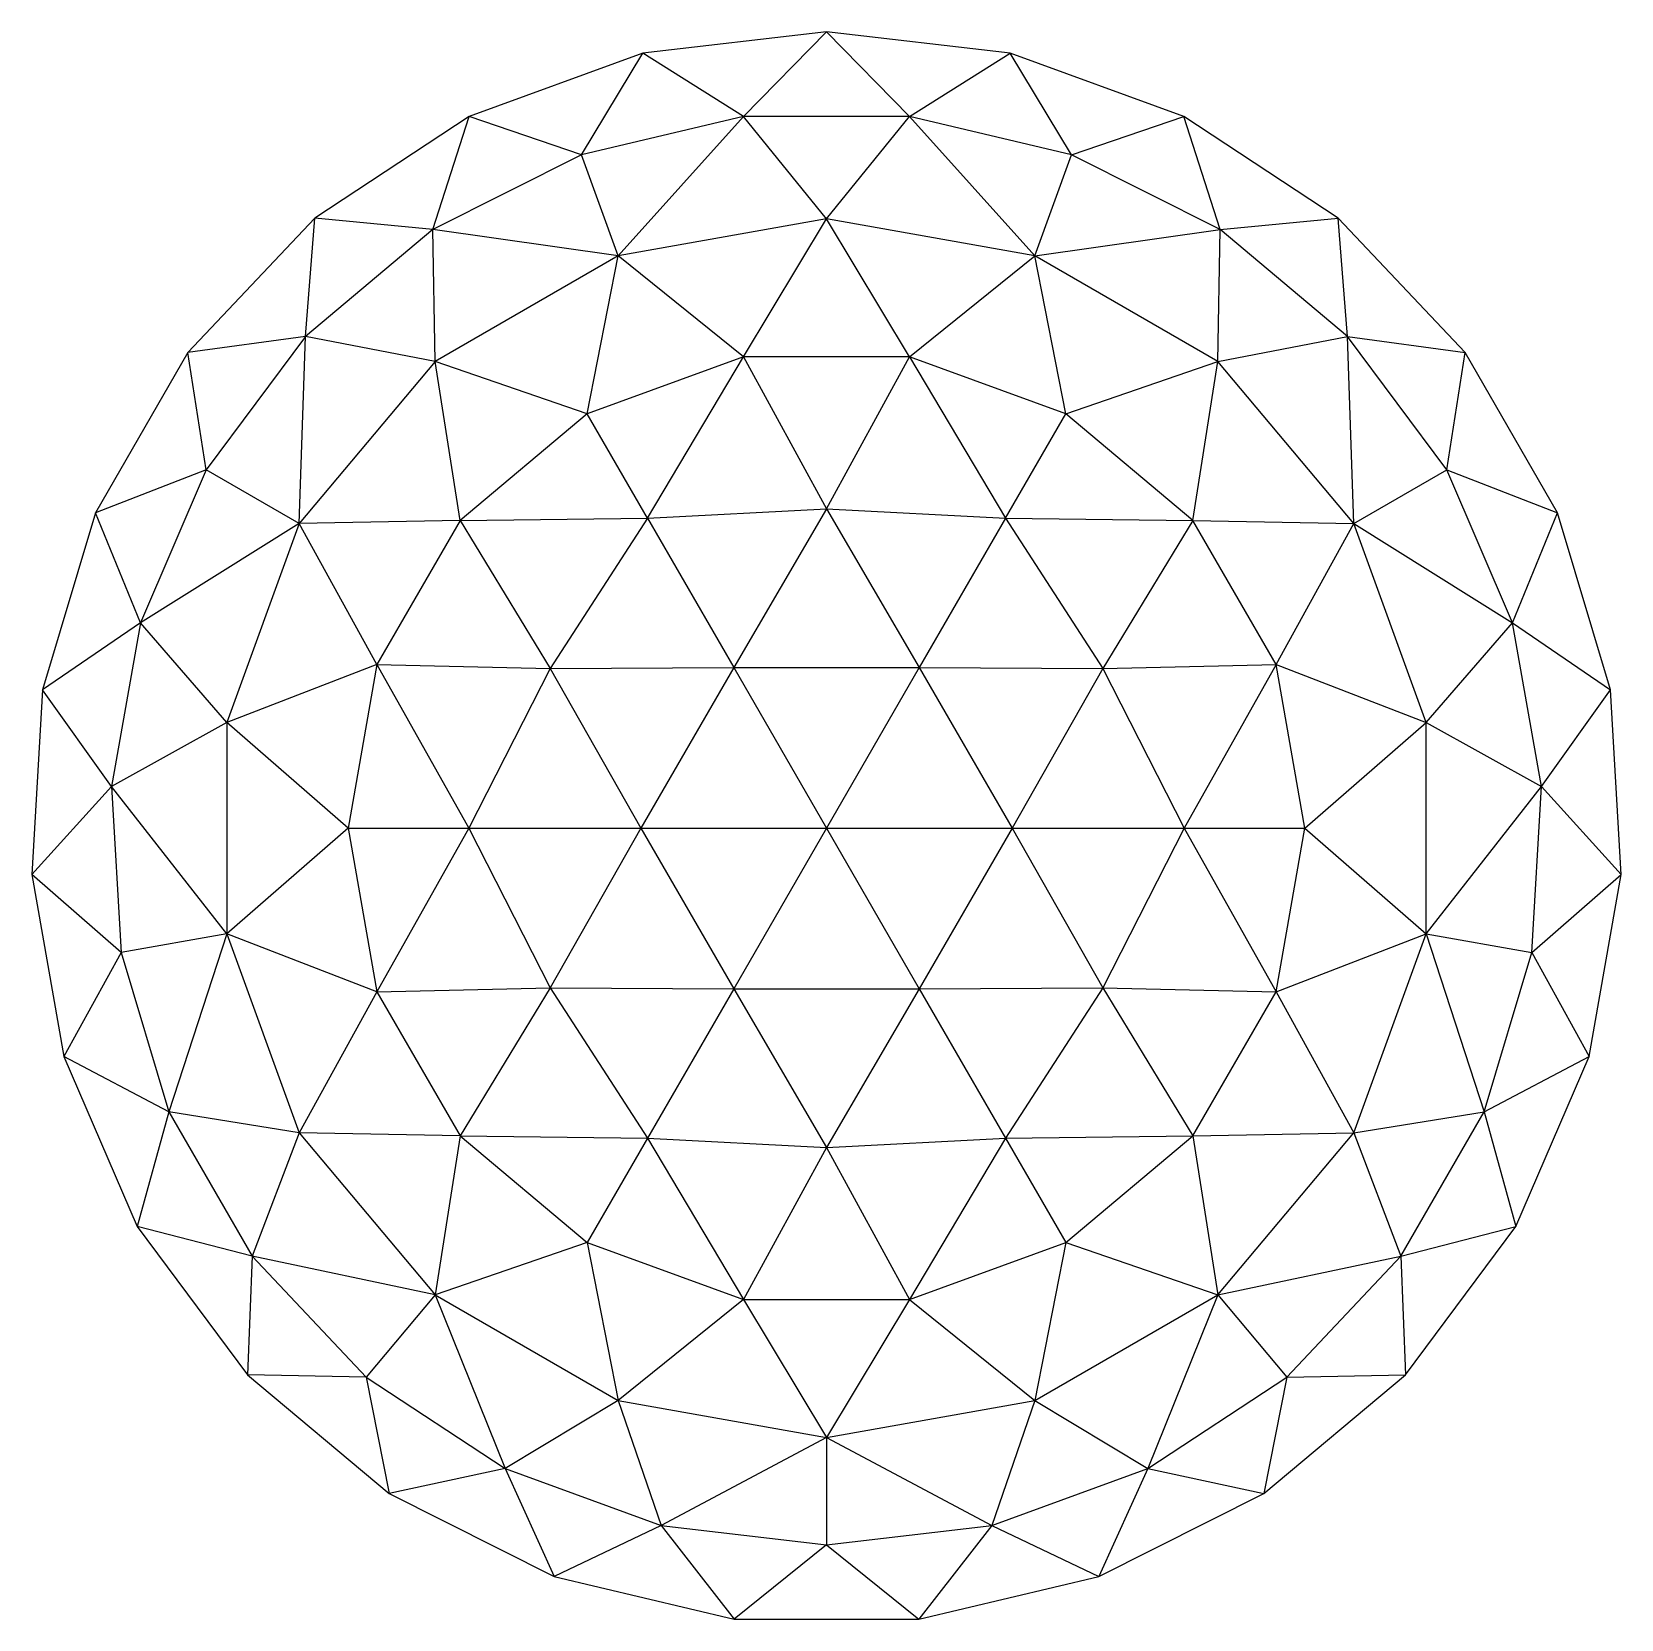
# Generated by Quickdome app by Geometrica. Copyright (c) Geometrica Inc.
# Model space of a CAD drawing. Header units: millimetres. Extents: x -19966 to 19966, y -19865 to 20000.
import ezdxf

# ---------------------------------------------------------------- set-up
doc = ezdxf.new("R2010")
doc.units = ezdxf.units.MM

msp = doc.modelspace()

# ---------------------------------------------------------------- linework, layer by layer
at = {"layer": 'cap'}
for p, q in [((-4494.137829, 7784.075056, 11381.010306), (-2086.991362, 11835.916167, 9694.423044)), ((-2086.991362, 11835.916167, 9694.423044), (0, 8018.885367, 11794.804234)), ((0, 8018.885367, 11794.804234), (2086.991362, 11835.916167, 9694.423044)), ((2086.991362, 11835.916167, 9694.423044), (4494.137829, 7784.075056, 11381.010306)), ((-4494.137829, 7784.075056, 11381.010306), (0, 8018.885367, 11794.804234)), ((0, 8018.885367, 11794.804234), (-2331.209487, 4037.773275, 12825.73786)), ((0, 8018.885367, 11794.804234), (4494.137829, 7784.075056, 11381.010306)), ((0, 8018.885367, 11794.804234), (2331.209487, 4037.773275, 12825.73786)), ((-9206.708396, 7725.34562, 9694.423044), (-4494.137829, 7784.075056, 11381.010306)), ((-9206.708396, 7725.34562, 9694.423044), (-6944.558438, 4009.442684, 11794.804234)), ((-4494.137829, 7784.075056, 11381.010306), (-6944.558438, 4009.442684, 11794.804234)), ((4494.137829, 7784.075056, 11381.010306), (9206.708396, 7725.34562, 9694.423044)), ((4494.137829, 7784.075056, 11381.010306), (6944.558438, 4009.442684, 11794.804234)), ((9206.708396, 7725.34562, 9694.423044), (6944.558438, 4009.442684, 11794.804234)), ((-11293.699758, 4110.570547, 9694.423044), (-6944.558438, 4009.442684, 11794.804234)), ((-11293.699758, 4110.570547, 9694.423044), (-8988.275658, 0, 11381.010306)), ((-6944.558438, 4009.442684, 11794.804234), (-8988.275658, 0, 11381.010306)), ((-6944.558438, 4009.442684, 11794.804234), (-2331.209487, 4037.773275, 12825.73786)), ((-6944.558438, 4009.442684, 11794.804234), (-4662.418974, 0, 12825.73786)), ((-2331.209487, 4037.773275, 12825.73786), (-4662.418974, 0, 12825.73786)), ((-2331.209487, 4037.773275, 12825.73786), (2331.209487, 4037.773275, 12825.73786)), ((2331.209487, 4037.773275, 12825.73786), (6944.558438, 4009.442684, 11794.804234)), ((2331.209487, 4037.773275, 12825.73786), (4662.418974, 0, 12825.73786)), ((6944.558438, 4009.442684, 11794.804234), (4662.418974, 0, 12825.73786)), ((6944.558438, 4009.442684, 11794.804234), (11293.699758, 4110.570547, 9694.423044)), ((6944.558438, 4009.442684, 11794.804234), (8988.275658, 0, 11381.010306)), ((11293.699758, 4110.570547, 9694.423044), (8988.275658, 0, 11381.010306)), ((-8988.275658, 0, 11381.010306), (-11293.699758, -4110.570547, 9694.423044)), ((-8988.275658, 0, 11381.010306), (-6944.558438, -4009.442684, 11794.804234)), ((-4662.418974, 0, 12825.73786), (-6944.558438, -4009.442684, 11794.804234)), ((-4662.418974, 0, 12825.73786), (-2331.209487, -4037.773275, 12825.73786)), ((4662.418974, 0, 12825.73786), (2331.209487, -4037.773275, 12825.73786)), ((4662.418974, 0, 12825.73786), (6944.558438, -4009.442684, 11794.804234)), ((8988.275658, 0, 11381.010306), (6944.558438, -4009.442684, 11794.804234)), ((8988.275658, 0, 11381.010306), (11293.699758, -4110.570547, 9694.423044)), ((-11293.699758, -4110.570547, 9694.423044), (-6944.558438, -4009.442684, 11794.804234)), ((-6944.558438, -4009.442684, 11794.804234), (-9206.708396, -7725.34562, 9694.423044)), ((-6944.558438, -4009.442684, 11794.804234), (-2331.209487, -4037.773275, 12825.73786)), ((-6944.558438, -4009.442684, 11794.804234), (-4494.137829, -7784.075056, 11381.010306)), ((-2331.209487, -4037.773275, 12825.73786), (2331.209487, -4037.773275, 12825.73786)), ((-2331.209487, -4037.773275, 12825.73786), (0, -8018.885367, 11794.804234)), ((2331.209487, -4037.773275, 12825.73786), (0, -8018.885367, 11794.804234)), ((2331.209487, -4037.773275, 12825.73786), (6944.558438, -4009.442684, 11794.804234)), ((6944.558438, -4009.442684, 11794.804234), (4494.137829, -7784.075056, 11381.010306)), ((6944.558438, -4009.442684, 11794.804234), (11293.699758, -4110.570547, 9694.423044)), ((6944.558438, -4009.442684, 11794.804234), (9206.708396, -7725.34562, 9694.423044)), ((-9206.708396, -7725.34562, 9694.423044), (-4494.137829, -7784.075056, 11381.010306)), ((-4494.137829, -7784.075056, 11381.010306), (0, -8018.885367, 11794.804234)), ((-4494.137829, -7784.075056, 11381.010306), (-2086.991362, -11835.916167, 9694.423044)), ((0, -8018.885367, 11794.804234), (4494.137829, -7784.075056, 11381.010306)), ((4494.137829, -7784.075056, 11381.010306), (2086.991362, -11835.916167, 9694.423044)), ((4494.137829, -7784.075056, 11381.010306), (9206.708396, -7725.34562, 9694.423044)), ((0, -8018.885367, 11794.804234), (-2086.991362, -11835.916167, 9694.423044)), ((0, -8018.885367, 11794.804234), (2086.991362, -11835.916167, 9694.423044))]:
    msp.add_line(p, q, dxfattribs=at)
at = {"layer": 'cap-boundary'}
for p, q in [((-2086.991362, 11835.916167, 9694.423044), (-6009.252126, 10408.329997, 9694.423044)), ((2086.991362, 11835.916167, 9694.423044), (-2086.991362, 11835.916167, 9694.423044)), ((6009.252126, 10408.329997, 9694.423044), (2086.991362, 11835.916167, 9694.423044)), ((-6009.252126, 10408.329997, 9694.423044), (-9206.708396, 7725.34562, 9694.423044)), ((9206.708396, 7725.34562, 9694.423044), (6009.252126, 10408.329997, 9694.423044)), ((-9206.708396, 7725.34562, 9694.423044), (-11293.699758, 4110.570547, 9694.423044)), ((11293.699758, 4110.570547, 9694.423044), (9206.708396, 7725.34562, 9694.423044)), ((-11293.699758, 4110.570547, 9694.423044), (-12018.504252, 0, 9694.423044)), ((12018.504252, 0, 9694.423044), (11293.699758, 4110.570547, 9694.423044)), ((-12018.504252, 0, 9694.423044), (-11293.699758, -4110.570547, 9694.423044)), ((11293.699758, -4110.570547, 9694.423044), (12018.504252, 0, 9694.423044)), ((-11293.699758, -4110.570547, 9694.423044), (-9206.708396, -7725.34562, 9694.423044)), ((9206.708396, -7725.34562, 9694.423044), (11293.699758, -4110.570547, 9694.423044)), ((-9206.708396, -7725.34562, 9694.423044), (-6009.252126, -10408.329997, 9694.423044)), ((6009.252126, -10408.329997, 9694.423044), (9206.708396, -7725.34562, 9694.423044)), ((-6009.252126, -10408.329997, 9694.423044), (-2086.991362, -11835.916167, 9694.423044)), ((2086.991362, -11835.916167, 9694.423044), (6009.252126, -10408.329997, 9694.423044)), ((-2086.991362, -11835.916167, 9694.423044), (2086.991362, -11835.916167, 9694.423044))]:
    msp.add_line(p, q, dxfattribs=at)
at = {"layer": 'cap-radial'}
for p, q in [((-4494.137829, 7784.075056, 11381.010306), (-6009.252126, 10408.329997, 9694.423044)), ((4494.137829, 7784.075056, 11381.010306), (6009.252126, 10408.329997, 9694.423044)), ((-4494.137829, 7784.075056, 11381.010306), (-2331.209487, 4037.773275, 12825.73786)), ((4494.137829, 7784.075056, 11381.010306), (2331.209487, 4037.773275, 12825.73786)), ((-2331.209487, 4037.773275, 12825.73786), (0, 0, 13333.333333)), ((2331.209487, 4037.773275, 12825.73786), (0, 0, 13333.333333)), ((-12018.504252, 0, 9694.423044), (-8988.275658, 0, 11381.010306)), ((-8988.275658, 0, 11381.010306), (-4662.418974, 0, 12825.73786)), ((-4662.418974, 0, 12825.73786), (0, 0, 13333.333333)), ((0, 0, 13333.333333), (-2331.209487, -4037.773275, 12825.73786)), ((0, 0, 13333.333333), (4662.418974, 0, 12825.73786)), ((0, 0, 13333.333333), (2331.209487, -4037.773275, 12825.73786)), ((4662.418974, 0, 12825.73786), (8988.275658, 0, 11381.010306)), ((8988.275658, 0, 11381.010306), (12018.504252, 0, 9694.423044)), ((-2331.209487, -4037.773275, 12825.73786), (-4494.137829, -7784.075056, 11381.010306)), ((2331.209487, -4037.773275, 12825.73786), (4494.137829, -7784.075056, 11381.010306)), ((-4494.137829, -7784.075056, 11381.010306), (-6009.252126, -10408.329997, 9694.423044)), ((4494.137829, -7784.075056, 11381.010306), (6009.252126, -10408.329997, 9694.423044))]:
    msp.add_line(p, q, dxfattribs=at)
at = {"layer": 'regular'}
for p, q in [((-2088.994711, 17872.491977, 3735.410432), (0, 20000)), ((2088.994711, 17872.491977, 3735.410432), (0, 20000)), ((-6154.365888, 16908.981308, 3735.410432), (-4612.317415, 19460.897412)), ((-2088.994711, 17872.491977, 3735.410432), (-4612.317415, 19460.897412)), ((2088.994711, 17872.491977, 3735.410432), (4612.317415, 19460.897412)), ((6154.365888, 16908.981308, 3735.410432), (4612.317415, 19460.897412)), ((-9887.953607, 15033.903081, 3735.410432), (-8975.983604, 17872.652806)), ((-6154.365888, 16908.981308, 3735.410432), (-8975.983604, 17872.652806)), ((-2088.994711, 17872.491977, 3735.410432), (-6154.365888, 16908.981308, 3735.410432)), ((2088.994711, 17872.491977, 3735.410432), (-2088.994711, 17872.491977, 3735.410432)), ((6154.365888, 16908.981308, 3735.410432), (2088.994711, 17872.491977, 3735.410432)), ((6154.365888, 16908.981308, 3735.410432), (8975.983604, 17872.652806)), ((9887.953607, 15033.903081, 3735.410432), (8975.983604, 17872.652806)), ((-6154.365888, 16908.981308, 3735.410432), (-9887.953607, 15033.903081, 3735.410432)), ((9887.953607, 15033.903081, 3735.410432), (6154.365888, 16908.981308, 3735.410432)), ((-13088.479187, 12348.343246, 3735.410432), (-12855.752194, 15320.888862)), ((-9887.953607, 15033.903081, 3735.410432), (-12855.752194, 15320.888862)), ((-2086.991362, 11835.916167, 9694.423044), (0, 15299.264448, 7008.666269)), ((2086.991362, 11835.916167, 9694.423044), (0, 15299.264448, 7008.666269)), ((9887.953607, 15033.903081, 3735.410432), (12855.752194, 15320.888862)), ((13088.479187, 12348.343246, 3735.410432), (12855.752194, 15320.888862)), ((-9887.953607, 15033.903081, 3735.410432), (-13088.479187, 12348.343246, 3735.410432)), ((13088.479187, 12348.343246, 3735.410432), (9887.953607, 15033.903081, 3735.410432)), ((-6009.252126, 10408.329997, 9694.423044), (-5232.656619, 14376.605906, 7008.666269)), ((-2086.991362, 11835.916167, 9694.423044), (-5232.656619, 14376.605906, 7008.666269)), ((2086.991362, 11835.916167, 9694.423044), (5232.656619, 14376.605906, 7008.666269)), ((6009.252126, 10408.329997, 9694.423044), (5232.656619, 14376.605906, 7008.666269)), ((-13088.479187, 12348.343246, 3735.410432), (-16042.463855, 11943.171834)), ((-13088.479187, 12348.343246, 3735.410432), (-15583.401467, 8997.081032, 3735.410432)), ((15583.401467, 8997.081032, 3735.410432), (13088.479187, 12348.343246, 3735.410432)), ((13088.479187, 12348.343246, 3735.410432), (16042.463855, 11943.171834)), ((-15583.401467, 8997.081032, 3735.410432), (-16042.463855, 11943.171834)), ((-6009.252126, 10408.329997, 9694.423044), (-9834.177625, 11719.916514, 7008.666269)), ((-9206.708396, 7725.34562, 9694.423044), (-9834.177625, 11719.916514, 7008.666269)), ((6009.252126, 10408.329997, 9694.423044), (9834.177625, 11719.916514, 7008.666269)), ((9206.708396, 7725.34562, 9694.423044), (9834.177625, 11719.916514, 7008.666269)), ((15583.401467, 8997.081032, 3735.410432), (16042.463855, 11943.171834)), ((-15583.401467, 8997.081032, 3735.410432), (-18364.322138, 7921.595321)), ((-15583.401467, 8997.081032, 3735.410432), (-17238.21854, 5160.78385, 3735.410432)), ((17238.21854, 5160.78385, 3735.410432), (15583.401467, 8997.081032, 3735.410432)), ((15583.401467, 8997.081032, 3735.410432), (18364.322138, 7921.595321)), ((-17238.21854, 5160.78385, 3735.410432), (-18364.322138, 7921.595321)), ((-9206.708396, 7725.34562, 9694.423044), (-13249.551671, 7649.632224, 7008.666269)), ((-11293.699758, 4110.570547, 9694.423044), (-13249.551671, 7649.632224, 7008.666269)), ((9206.708396, 7725.34562, 9694.423044), (13249.551671, 7649.632224, 7008.666269)), ((11293.699758, 4110.570547, 9694.423044), (13249.551671, 7649.632224, 7008.666269)), ((17238.21854, 5160.78385, 3735.410432), (18364.322138, 7921.595321)), ((-17238.21854, 5160.78385, 3735.410432), (-19696.15506, 3472.963553)), ((-17238.21854, 5160.78385, 3735.410432), (-17963.718789, 1046.267475, 3735.410432)), ((17963.718789, 1046.267475, 3735.410432), (17238.21854, 5160.78385, 3735.410432)), ((17238.21854, 5160.78385, 3735.410432), (19696.15506, 3472.963553)), ((-11293.699758, 4110.570547, 9694.423044), (-15066.834244, 2656.689391, 7008.666269)), ((11293.699758, 4110.570547, 9694.423044), (15066.834244, 2656.689391, 7008.666269)), ((-17963.718789, 1046.267475, 3735.410432), (-19696.15506, 3472.963553)), ((17963.718789, 1046.267475, 3735.410432), (19696.15506, 3472.963553)), ((-12018.504252, 0, 9694.423044), (-15066.834244, 2656.689391, 7008.666269)), ((12018.504252, 0, 9694.423044), (15066.834244, 2656.689391, 7008.666269)), ((-17963.718789, 1046.267475, 3735.410432), (-19966.163165, -1162.896578)), ((-17963.718789, 1046.267475, 3735.410432), (-17720.790309, -3124.653451, 3735.410432)), ((17720.790309, -3124.653451, 3735.410432), (17963.718789, 1046.267475, 3735.410432)), ((17963.718789, 1046.267475, 3735.410432), (19966.163165, -1162.896578)), ((-12018.504252, 0, 9694.423044), (-15066.834244, -2656.689391, 7008.666269)), ((12018.504252, 0, 9694.423044), (15066.834244, -2656.689391, 7008.666269)), ((-17720.790309, -3124.653451, 3735.410432), (-19966.163165, -1162.896578)), ((17720.790309, -3124.653451, 3735.410432), (19966.163165, -1162.896578)), ((-11293.699758, -4110.570547, 9694.423044), (-15066.834244, -2656.689391, 7008.666269)), ((11293.699758, -4110.570547, 9694.423044), (15066.834244, -2656.689391, 7008.666269)), ((-17720.790309, -3124.653451, 3735.410432), (-19159.790246, -5736.064654)), ((-17720.790309, -3124.653451, 3735.410432), (-16522.529436, -7127.1235, 3735.410432)), ((16522.529436, -7127.1235, 3735.410432), (17720.790309, -3124.653451, 3735.410432)), ((17720.790309, -3124.653451, 3735.410432), (19159.790246, -5736.064654)), ((-11293.699758, -4110.570547, 9694.423044), (-13249.551671, -7649.632224, 7008.666269)), ((11293.699758, -4110.570547, 9694.423044), (13249.551671, -7649.632224, 7008.666269)), ((-16522.529436, -7127.1235, 3735.410432), (-19159.790246, -5736.064654)), ((16522.529436, -7127.1235, 3735.410432), (19159.790246, -5736.064654)), ((-16522.529436, -7127.1235, 3735.410432), (-17320.508076, -10000)), ((-16522.529436, -7127.1235, 3735.410432), (-14433.534725, -10745.368477, 3735.410432)), ((14433.534725, -10745.368477, 3735.410432), (16522.529436, -7127.1235, 3735.410432)), ((16522.529436, -7127.1235, 3735.410432), (17320.508076, -10000)), ((-9206.708396, -7725.34562, 9694.423044), (-13249.551671, -7649.632224, 7008.666269)), ((-9206.708396, -7725.34562, 9694.423044), (-9834.177625, -11719.916514, 7008.666269)), ((9206.708396, -7725.34562, 9694.423044), (13249.551671, -7649.632224, 7008.666269)), ((9206.708396, -7725.34562, 9694.423044), (9834.177625, -11719.916514, 7008.666269)), ((-14433.534725, -10745.368477, 3735.410432), (-17320.508076, -10000)), ((14433.534725, -10745.368477, 3735.410432), (17320.508076, -10000)), ((-14433.534725, -10745.368477, 3735.410432), (-14547.472831, -13724.832757)), ((-14433.534725, -10745.368477, 3735.410432), (-11566.424421, -13784.327857, 3735.410432)), ((-6009.252126, -10408.329997, 9694.423044), (-9834.177625, -11719.916514, 7008.666269)), ((-6009.252126, -10408.329997, 9694.423044), (-5232.656619, -14376.605906, 7008.666269)), ((6009.252126, -10408.329997, 9694.423044), (5232.656619, -14376.605906, 7008.666269)), ((6009.252126, -10408.329997, 9694.423044), (9834.177625, -11719.916514, 7008.666269)), ((11566.424421, -13784.327857, 3735.410432), (14433.534725, -10745.368477, 3735.410432)), ((14433.534725, -10745.368477, 3735.410432), (14547.472831, -13724.832757)), ((-2086.991362, -11835.916167, 9694.423044), (-5232.656619, -14376.605906, 7008.666269)), ((-2086.991362, -11835.916167, 9694.423044), (0, -15299.264448, 7008.666269)), ((2086.991362, -11835.916167, 9694.423044), (0, -15299.264448, 7008.666269)), ((2086.991362, -11835.916167, 9694.423044), (5232.656619, -14376.605906, 7008.666269)), ((-11566.424421, -13784.327857, 3735.410432), (-14547.472831, -13724.832757)), ((-11566.424421, -13784.327857, 3735.410432), (-8075.765182, -16080.170555, 3735.410432)), ((-11566.424421, -13784.327857, 3735.410432), (-10990.179561, -16709.756228)), ((8075.765182, -16080.170555, 3735.410432), (11566.424421, -13784.327857, 3735.410432)), ((11566.424421, -13784.327857, 3735.410432), (10990.179561, -16709.756228)), ((11566.424421, -13784.327857, 3735.410432), (14547.472831, -13724.832757)), ((-8075.765182, -16080.170555, 3735.410432), (-10990.179561, -16709.756228)), ((-8075.765182, -16080.170555, 3735.410432), (-4149.739353, -17509.127096, 3735.410432)), ((-8075.765182, -16080.170555, 3735.410432), (-6840.402867, -18793.852416)), ((4149.739353, -17509.127096, 3735.410432), (8075.765182, -16080.170555, 3735.410432)), ((8075.765182, -16080.170555, 3735.410432), (6840.402867, -18793.852416)), ((8075.765182, -16080.170555, 3735.410432), (10990.179561, -16709.756228)), ((-4149.739353, -17509.127096, 3735.410432), (-6840.402867, -18793.852416)), ((-4149.739353, -17509.127096, 3735.410432), (0, -17994.162063, 3735.410432)), ((-4149.739353, -17509.127096, 3735.410432), (-2321.858283, -19864.767155)), ((0, -17994.162063, 3735.410432), (4149.739353, -17509.127096, 3735.410432)), ((4149.739353, -17509.127096, 3735.410432), (2321.858283, -19864.767155)), ((4149.739353, -17509.127096, 3735.410432), (6840.402867, -18793.852416)), ((0, -17994.162063, 3735.410432), (-2321.858283, -19864.767155)), ((0, -17994.162063, 3735.410432), (2321.858283, -19864.767155))]:
    msp.add_line(p, q, dxfattribs=at)
at = {"layer": 'shoulder'}
for p, q in [((0, 20000), (-4612.317415, 19460.897412)), ((4612.317415, 19460.897412), (0, 20000)), ((-4612.317415, 19460.897412), (-8975.983604, 17872.652806)), ((8975.983604, 17872.652806), (4612.317415, 19460.897412)), ((-8975.983604, 17872.652806), (-12855.752194, 15320.888862)), ((12855.752194, 15320.888862), (8975.983604, 17872.652806)), ((-12855.752194, 15320.888862), (-16042.463855, 11943.171834)), ((16042.463855, 11943.171834), (12855.752194, 15320.888862)), ((-16042.463855, 11943.171834), (-18364.322138, 7921.595321)), ((18364.322138, 7921.595321), (16042.463855, 11943.171834)), ((-18364.322138, 7921.595321), (-19696.15506, 3472.963553)), ((19696.15506, 3472.963553), (18364.322138, 7921.595321)), ((-19696.15506, 3472.963553), (-19966.163165, -1162.896578)), ((19966.163165, -1162.896578), (19696.15506, 3472.963553)), ((-19966.163165, -1162.896578), (-19159.790246, -5736.064654)), ((19159.790246, -5736.064654), (19966.163165, -1162.896578)), ((-19159.790246, -5736.064654), (-17320.508076, -10000)), ((17320.508076, -10000), (19159.790246, -5736.064654)), ((-17320.508076, -10000), (-14547.472831, -13724.832757)), ((14547.472831, -13724.832757), (17320.508076, -10000)), ((-14547.472831, -13724.832757), (-10990.179561, -16709.756228)), ((10990.179561, -16709.756228), (14547.472831, -13724.832757)), ((-10990.179561, -16709.756228), (-6840.402867, -18793.852416)), ((6840.402867, -18793.852416), (10990.179561, -16709.756228)), ((-6840.402867, -18793.852416), (-2321.858283, -19864.767155)), ((2321.858283, -19864.767155), (6840.402867, -18793.852416)), ((-2321.858283, -19864.767155), (2321.858283, -19864.767155))]:
    msp.add_line(p, q, dxfattribs=at)
at = {"layer": 'transition-3_2'}
for p, q in [((-5232.656619, 14376.605906, 7008.666269), (-2088.994711, 17872.491977, 3735.410432)), ((0, 15299.264448, 7008.666269), (-2088.994711, 17872.491977, 3735.410432)), ((0, 15299.264448, 7008.666269), (2088.994711, 17872.491977, 3735.410432)), ((5232.656619, 14376.605906, 7008.666269), (2088.994711, 17872.491977, 3735.410432)), ((-5232.656619, 14376.605906, 7008.666269), (-6154.365888, 16908.981308, 3735.410432)), ((5232.656619, 14376.605906, 7008.666269), (6154.365888, 16908.981308, 3735.410432)), ((0, 15299.264448, 7008.666269), (-5232.656619, 14376.605906, 7008.666269)), ((5232.656619, 14376.605906, 7008.666269), (0, 15299.264448, 7008.666269)), ((-5232.656619, 14376.605906, 7008.666269), (-9887.953607, 15033.903081, 3735.410432)), ((-9834.177625, 11719.916514, 7008.666269), (-9887.953607, 15033.903081, 3735.410432)), ((5232.656619, 14376.605906, 7008.666269), (9887.953607, 15033.903081, 3735.410432)), ((9834.177625, 11719.916514, 7008.666269), (9887.953607, 15033.903081, 3735.410432)), ((-5232.656619, 14376.605906, 7008.666269), (-9834.177625, 11719.916514, 7008.666269)), ((9834.177625, 11719.916514, 7008.666269), (5232.656619, 14376.605906, 7008.666269)), ((-13249.551671, 7649.632224, 7008.666269), (-13088.479187, 12348.343246, 3735.410432)), ((-9834.177625, 11719.916514, 7008.666269), (-13088.479187, 12348.343246, 3735.410432)), ((9834.177625, 11719.916514, 7008.666269), (13088.479187, 12348.343246, 3735.410432)), ((13249.551671, 7649.632224, 7008.666269), (13088.479187, 12348.343246, 3735.410432)), ((-9834.177625, 11719.916514, 7008.666269), (-13249.551671, 7649.632224, 7008.666269)), ((13249.551671, 7649.632224, 7008.666269), (9834.177625, 11719.916514, 7008.666269)), ((-13249.551671, 7649.632224, 7008.666269), (-15583.401467, 8997.081032, 3735.410432)), ((13249.551671, 7649.632224, 7008.666269), (15583.401467, 8997.081032, 3735.410432)), ((-13249.551671, 7649.632224, 7008.666269), (-17238.21854, 5160.78385, 3735.410432)), ((-13249.551671, 7649.632224, 7008.666269), (-15066.834244, 2656.689391, 7008.666269)), ((15066.834244, 2656.689391, 7008.666269), (13249.551671, 7649.632224, 7008.666269)), ((13249.551671, 7649.632224, 7008.666269), (17238.21854, 5160.78385, 3735.410432)), ((-15066.834244, 2656.689391, 7008.666269), (-17238.21854, 5160.78385, 3735.410432)), ((15066.834244, 2656.689391, 7008.666269), (17238.21854, 5160.78385, 3735.410432)), ((-15066.834244, 2656.689391, 7008.666269), (-17963.718789, 1046.267475, 3735.410432)), ((-15066.834244, 2656.689391, 7008.666269), (-15066.834244, -2656.689391, 7008.666269)), ((15066.834244, -2656.689391, 7008.666269), (15066.834244, 2656.689391, 7008.666269)), ((15066.834244, 2656.689391, 7008.666269), (17963.718789, 1046.267475, 3735.410432)), ((-15066.834244, -2656.689391, 7008.666269), (-17963.718789, 1046.267475, 3735.410432)), ((15066.834244, -2656.689391, 7008.666269), (17963.718789, 1046.267475, 3735.410432)), ((-15066.834244, -2656.689391, 7008.666269), (-17720.790309, -3124.653451, 3735.410432)), ((-15066.834244, -2656.689391, 7008.666269), (-16522.529436, -7127.1235, 3735.410432)), ((-15066.834244, -2656.689391, 7008.666269), (-13249.551671, -7649.632224, 7008.666269)), ((13249.551671, -7649.632224, 7008.666269), (15066.834244, -2656.689391, 7008.666269)), ((15066.834244, -2656.689391, 7008.666269), (16522.529436, -7127.1235, 3735.410432)), ((15066.834244, -2656.689391, 7008.666269), (17720.790309, -3124.653451, 3735.410432)), ((-13249.551671, -7649.632224, 7008.666269), (-16522.529436, -7127.1235, 3735.410432)), ((13249.551671, -7649.632224, 7008.666269), (16522.529436, -7127.1235, 3735.410432)), ((-13249.551671, -7649.632224, 7008.666269), (-14433.534725, -10745.368477, 3735.410432)), ((-13249.551671, -7649.632224, 7008.666269), (-9834.177625, -11719.916514, 7008.666269)), ((9834.177625, -11719.916514, 7008.666269), (13249.551671, -7649.632224, 7008.666269)), ((13249.551671, -7649.632224, 7008.666269), (14433.534725, -10745.368477, 3735.410432)), ((-9834.177625, -11719.916514, 7008.666269), (-14433.534725, -10745.368477, 3735.410432)), ((9834.177625, -11719.916514, 7008.666269), (14433.534725, -10745.368477, 3735.410432)), ((-9834.177625, -11719.916514, 7008.666269), (-11566.424421, -13784.327857, 3735.410432)), ((-9834.177625, -11719.916514, 7008.666269), (-5232.656619, -14376.605906, 7008.666269)), ((-9834.177625, -11719.916514, 7008.666269), (-8075.765182, -16080.170555, 3735.410432)), ((5232.656619, -14376.605906, 7008.666269), (9834.177625, -11719.916514, 7008.666269)), ((9834.177625, -11719.916514, 7008.666269), (8075.765182, -16080.170555, 3735.410432)), ((9834.177625, -11719.916514, 7008.666269), (11566.424421, -13784.327857, 3735.410432)), ((-5232.656619, -14376.605906, 7008.666269), (-8075.765182, -16080.170555, 3735.410432)), ((-5232.656619, -14376.605906, 7008.666269), (0, -15299.264448, 7008.666269)), ((-5232.656619, -14376.605906, 7008.666269), (-4149.739353, -17509.127096, 3735.410432)), ((0, -15299.264448, 7008.666269), (5232.656619, -14376.605906, 7008.666269)), ((5232.656619, -14376.605906, 7008.666269), (4149.739353, -17509.127096, 3735.410432)), ((5232.656619, -14376.605906, 7008.666269), (8075.765182, -16080.170555, 3735.410432)), ((0, -15299.264448, 7008.666269), (-4149.739353, -17509.127096, 3735.410432)), ((0, -15299.264448, 7008.666269), (0, -17994.162063, 3735.410432)), ((0, -15299.264448, 7008.666269), (4149.739353, -17509.127096, 3735.410432))]:
    msp.add_line(p, q, dxfattribs=at)

doc.saveas('drawing.dxf')
